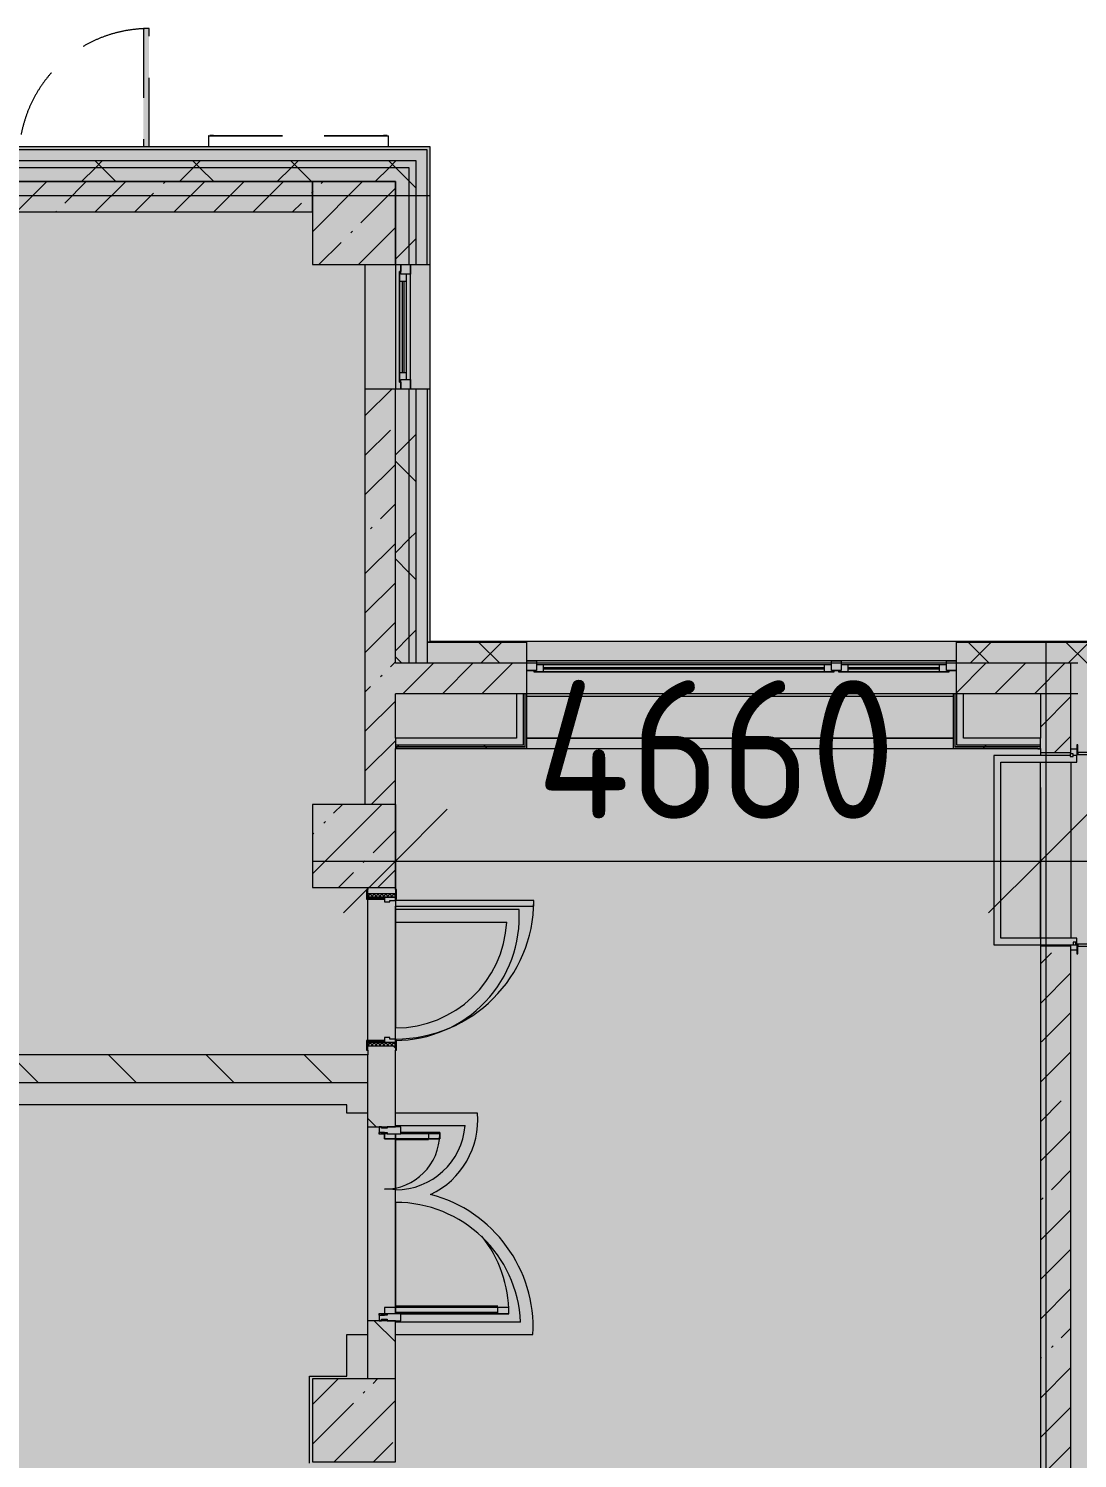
# Model space of a CAD drawing. Header units: millimetres. Extents: x -3245 to 186632, y -8553 to 29000.
# Drawn here: x 90582 to 98159, y 17875 to 28205 of the extents above; entities that cross this region are included whole.
import ezdxf

# ---------------------------------------------------------------- set-up
doc = ezdxf.new("R2010")
doc.units = ezdxf.units.MM
doc.linetypes.add('200_ШТРИХ__ш1_п0_6_', pattern=[800, 500, -300])
for name, color, linetype, lineweight in [('A-ANNO-DIMS', 7, 'Continuous', 9), ('A-ANNO-DIMS-500', 7, 'Continuous', 9), ('A-DETL-MBND-1', 7, '200_ШТРИХ__ш1_п0_6_', 9), ('A-WALL-7', 7, 'Continuous', 5), ('I-WALL-29', 7, 'Continuous', 5), ('S-COLS-2', 7, 'Continuous', 5), ('Оси', 7, 'Continuous', 9)]:
    doc.layers.add(name, color=color, linetype=linetype, lineweight=lineweight)
doc.layers.add('A-DETL-GENF-3', color=7, linetype='Continuous', lineweight=9, true_color=0xc0c0c0, transparency=0.4)
for name, color, linetype, lineweight, true_color in [('A-DETL-GENF-4', 7, 'Continuous', 5, 0xe2e2e2), ('A-DETL-GENF-6', 7, 'Continuous', 5, 0xb7b7b7), ('A-DOOR-2', 7, 'Continuous', 5, 0xaaaaaa), ('A-DOOR-3', 7, 'Continuous', 5, 0xe2e2e2), ('A-DOOR-4', 7, 'Continuous', 5, 0xb7b7b7), ('A-DOOR-FRAM-2', 7, 'Continuous', 5, 0xe2e2e2), ('A-DOOR-FRAM-3', 7, 'Continuous', 5, 0xaaaaaa), ('A-DOOR-FRAM-4', 7, 'Continuous', 5, 0xb7b7b7), ('A-FLOR-1', 7, 'Continuous', 5, 0xb7b7b7), ('A-GLAZ-3', 7, 'Continuous', 5, 0x737373), ('A-GLAZ-CWMG-2', 7, 'Continuous', 5, 0x737373), ('A-WALL-8', 7, 'Continuous', 9, 0x737373), ('A-WALL-9', 7, 'Continuous', 5, 0x737373), ('I-WALL-27', 7, 'Continuous', 5, 0xe7e7e7), ('I-WALL-28', 7, 'Continuous', 9, 0xe7e7e7), ('I-WALL-30', 7, 'Continuous', 5, 0x737373), ('S-COLS-1', 7, 'Continuous', 5, 0x737373)]:
    doc.layers.add(name, color=color, linetype=linetype, lineweight=lineweight, true_color=true_color)
doc.styles.add('ISOCPEUR_4', font='isocpeur.ttf', dxfattribs={"width": 0.9, "height": 1000})
doc.dimstyles.new('ISO-2_0_0_9К_Средний_округл2_1', dxfattribs={"dimscale": 304.8, "dimtxt": 995.981176, "dimasz": 2.46063, "dimexe": 1.968504, "dimexo": 0, "dimgap": 0, "dimtad": 1, "dimdec": 0, "dimrnd": 10, "dimzin": 0, "dimdsep": 46, "dimtxsty": 'ISOCPEUR_4', "dimblk1": 'OBLIQUE', "dimblk2": 'OBLIQUE', "dimsah": 1, "dimcen": 0.09, "dimdle": 1.968504, "dimazin": 0, "dimtfac": 1, "dimtdec": 4, "dimtix": 1, "dimtmove": 0, "dimatfit": 3, "dimfxl": 1, "dimtvp": 1, "dimtolj": 1, "dimtzin": 0, "dimarcsym": 2})
pattern_1 = [(45, (59622.45, 0), (-353.5534, 353.5534), []), (135, (59622.45, 0), (-353.5534, -353.5534), [])]
pattern_2 = [(45, (59622.45, 0), (-285.123, 285.123), []), (45, (59907.57, 0), (-285.123, 285.123), [504.031, -100.806, 16.764, -84.042])]
pattern_3 = [(135, (59622.45, 0), (-353.5534, -353.5534), [])]
pattern_4 = [(45, (59622.45, 0), (-530.33, 530.33), []), (135, (59622.45, 0), (-530.33, -530.33), [])]

# ---------------------------------------------------------------- blocks, each defined once
blk = doc.blocks.new('BSC_Колонна _Прямоугольная - 600х600-V149-2_4_1_птичка')
at = {"layer": 'S-COLS-2'}
h = blk.add_hatch(dxfattribs=at)
h.set_pattern_fill('FP_162', color=256, style=0, pattern_type=2)
h.set_pattern_definition([(45, (-33310, -18150), (-285.123, 285.123), []), (45, (-33024.88, -18150), (-285.123, 285.123), [504.031, -100.806, 16.764, -84.042])])
h.paths.add_polyline_path([(-300, -300), (300, -300), (300, 300), (-300, 300), (-300, 12)])
at = {"layer": 'S-COLS-1'}
for p, q in [((300, 300), (-300, 300)), ((-300, 300), (-300, -300)), ((300, -300), (300, 300)), ((-300, -300), (300, -300))]:
    blk.add_line(p, q, dxfattribs=at)
blk = doc.blocks.new('120_Окно_СКБ_2Ст - 120_Окно_СКБ_2Ст 3100х2500 _мал_створка слева_ 2-22446355-2_4_1_птичка')
at = {"layer": 'A-GLAZ-3'}
for p, q in [((-1550, -127), (-1550, -57)), ((-1550, -57), (-1480, -57)), ((1550, -57), (-1550, -57)), ((-1480, -57), (-1480, -127)), ((650, -87), (-1480, -87)), ((-1480, -87), (-1480, -127)), ((-1430, -137), (-1430, -87)), ((600, -137), (600, -87)), ((650, -127), (650, -57)), ((650, -57), (720, -57)), ((650, -127), (650, -87)), ((720, -57), (720, -127)), ((1480, -87), (720, -87)), ((720, -87), (720, -127)), ((770, -137), (770, -87)), ((1430, -137), (1430, -87)), ((1480, -127), (1480, -57)), ((1480, -57), (1550, -57)), ((1480, -127), (1480, -87)), ((1550, -57), (1550, -127)), ((-1480, -127), (-1550, -127)), ((-1550, -127), (-1500, -127)), ((-1480, -127), (-1500, -127)), ((-1500, -127), (-1500, -137)), ((-1500, -137), (670, -137)), ((670, -137), (-1500, -137)), ((-1430, -107), (600, -107)), ((600, -117), (-1430, -117)), ((720, -127), (650, -127)), ((670, -127), (650, -127)), ((670, -127), (700, -127)), ((670, -137), (670, -127)), ((720, -127), (700, -127)), ((700, -127), (700, -137)), ((700, -137), (1500, -137)), ((1500, -137), (700, -137)), ((770, -107), (1430, -107)), ((1430, -117), (770, -117)), ((1550, -127), (1480, -127)), ((1500, -127), (1480, -127)), ((1500, -127), (1550, -127)), ((1500, -137), (1500, -127))]:
    blk.add_line(p, q, dxfattribs=at)
blk = doc.blocks.new('120_Окно_СКБ_1Ст - 120_Окно_СКБ_1Ст 900х2500_h_-V173-2_4_1_птичка')
at = {"layer": 'A-GLAZ-3'}
for p, q in [((-450, -75), (-450, -5)), ((-450, -5), (-380, -5)), ((450, -5), (-450, -5)), ((-380, -75), (-450, -75)), ((-450, -75), (-400, -75)), ((-380, -75), (-400, -75)), ((-400, -75), (-400, -85)), ((-400, -85), (400, -85)), ((400, -85), (-400, -85)), ((-380, -5), (-380, -75)), ((380, -35), (-380, -35)), ((-380, -35), (-380, -75)), ((-330, -85), (-330, -35)), ((-330, -55), (330, -55)), ((330, -65), (-330, -65)), ((330, -85), (330, -35)), ((380, -75), (380, -5)), ((380, -5), (450, -5)), ((380, -75), (380, -35)), ((450, -75), (380, -75)), ((400, -75), (380, -75)), ((400, -75), (450, -75)), ((400, -85), (400, -75)), ((450, -5), (450, -75))]:
    blk.add_line(p, q, dxfattribs=at)
blk = doc.blocks.new('110_Дверь_СКБ_1Ст_Наружная - ДН-2д_л__ Дверь из подвала ЛК _900 мм в свету_ 3300 фрамуга метал-22954314-2_4_1_птичка')
at = {"layer": 'A-DETL-MBND-1'}
blk.add_hatch(color=256, dxfattribs=at).paths.add_polyline_path([(489.5, 115), (489.5, 970), (449.5, 970), (449.5, 115)])
for p, q in [((489.5, 970), (449.5, 970)), ((449.5, 970), (449.5, 115)), ((489.5, 115), (489.5, 970))]:
    blk.add_line(p, q, dxfattribs=at)
blk.add_arc((489.5, 30), 940, 90, 174.73278, dxfattribs=at)
blk = doc.blocks.new('BSC_Колонна _Прямоугольная - 600х600-V183-2_4_1_птичка')
at = {"layer": 'S-COLS-2'}
h = blk.add_hatch(dxfattribs=at)
h.set_pattern_fill('FP_186', color=256, style=0, pattern_type=2)
h.set_pattern_definition([(45, (-33310, -22300), (-285.123, 285.123), []), (45, (-33024.88, -22300), (-285.123, 285.123), [504.031, -100.806, 16.764, -84.042])])
h.paths.add_polyline_path([(-300, -300), (300, -300), (300, 300), (-300, 300)])
at = {"layer": 'S-COLS-1'}
for p, q in [((300, 300), (-300, 300)), ((-300, 300), (-300, -300)), ((300, -300), (300, 300)), ((-300, -300), (300, -300))]:
    blk.add_line(p, q, dxfattribs=at)
blk = doc.blocks.new('110_Дверь_СКБ_2Ст - Д-1 Лестничная клетка EIS60-V209-2_4_1_птичка')
at = {"layer": 'A-DOOR-3'}
for points in [[(-587.5, 110), (-587.5, 1010), (-637.5, 1010), (-637.5, 110)], [(662.5, 510), (612.5, 510), (612.5, 110), (662.5, 110)], [(712.5, 30), (697.5, 30), (697.5, -110), (712.5, -110)]]:
    blk.add_hatch(color=256, dxfattribs=at).paths.add_polyline_path(points)
h = blk.add_hatch(color=256, dxfattribs=at)
h.paths.add_polyline_path([(712.5, 110), (662.5, 110), (662.5, 60), (652.5, 60), (654.4, 30), (712.5, 30), (712.5, 90.1)])
h.paths.add_polyline_path([(-627.5, 60), (-637.5, 60), (-637.5, 110), (-687.5, 110), (-687.5, 30), (-627.5, 30)])
at = {"layer": 'A-DOOR-FRAM-2'}
for points in [[(-672.5, 110), (-672.5, 118), (-742.5, 118), (-742.5, 110)], [(767.5, 110), (767.5, 118), (697.5, 118), (697.5, 110)], [(-672.5, 30), (-687.5, 30), (-687.5, -110), (-672.5, -110)], [(-672.5, -110), (-742.5, -110), (-742.5, -118), (-672.5, -118)], [(767.5, -118), (767.5, -110), (697.5, -110), (697.5, -118)]]:
    blk.add_hatch(color=256, dxfattribs=at).paths.add_polyline_path(points)
at = {"layer": 'A-DOOR-2'}
for p, q in [((-637.5, 1010), (-637.5, 110)), ((-587.5, 1010), (-637.5, 1010)), ((-587.5, 110), (-587.5, 1010)), ((662.5, 510), (612.5, 510)), ((612.5, 510), (612.5, 110)), ((662.5, 110), (662.5, 510))]:
    blk.add_line(p, q, dxfattribs=at)
for centre, radius, start, end in [((-637.5, 110), 900, 0, 90), ((662.5, 110), 400, 90, 180)]:
    blk.add_arc(centre, radius, start, end, dxfattribs=at)
at = {"layer": 'A-DOOR-4'}
for p, q in [((-637.5, 110), (-587.5, 110)), ((612.5, 110), (662.5, 110))]:
    blk.add_line(p, q, dxfattribs=at)
at = {"layer": 'A-DOOR-FRAM-3'}
for p, q in [((-672.5, 118), (-742.5, 118)), ((-742.5, 118), (-742.5, 110)), ((-672.5, 110), (-672.5, 118)), ((767.5, 118), (697.5, 118)), ((697.5, 118), (697.5, 110)), ((767.5, 110), (767.5, 118))]:
    blk.add_line(p, q, dxfattribs=at)
at = {"layer": 'A-DOOR-FRAM-4'}
for p, q in [((-742.5, 110), (-672.5, 110)), ((-637.5, 110), (-687.5, 110)), ((-687.5, 110), (-687.5, 30)), ((-637.5, 60), (-637.5, 110)), ((662.5, 110), (662.5, 60)), ((712.5, 110), (662.5, 110)), ((697.5, 110), (767.5, 110)), ((712.5, 30), (712.5, 110)), ((-687.5, 30), (-627.5, 30)), ((-672.5, 30), (-687.5, 30)), ((-687.5, 30), (-687.5, -110)), ((-672.5, -110), (-672.5, 30)), ((-627.5, 60), (-637.5, 60)), ((-627.5, 30), (-627.5, 60)), ((662.5, 60), (652.5, 60)), ((652.5, 60), (652.5, 30)), ((652.5, 30), (712.5, 30)), ((712.5, 30), (697.5, 30)), ((697.5, 30), (697.5, -110)), ((712.5, -110), (712.5, 30)), ((-672.5, -110), (-742.5, -110)), ((-742.5, -110), (-742.5, -118)), ((-742.5, -118), (-672.5, -118)), ((-687.5, -110), (-672.5, -110)), ((-672.5, -118), (-672.5, -110)), ((697.5, -110), (712.5, -110)), ((767.5, -110), (697.5, -110)), ((697.5, -110), (697.5, -118)), ((697.5, -118), (767.5, -118)), ((767.5, -118), (767.5, -110))]:
    blk.add_line(p, q, dxfattribs=at)
blk = doc.blocks.new('Указатель_Домовой_Квартальный_По грани - Указатель одинарный-23221565-2_4_1_птичка')
at = {"layer": 'A-DETL-MBND-1'}
for p, q in [((32260, 27430), (32260, 27350)), ((32261, 27430), (32260, 27430)), ((32260, 27430), (32295, 27430)), ((32270, 27432), (32270, 27430)), ((32295, 27432), (32270, 27432)), ((32270, 27432), (32295, 27432)), ((32295, 27432), (32275, 27432)), ((32275, 27432), (32295, 27432)), ((32295, 27432), (33525, 27432)), ((32295, 27430), (33525, 27430)), ((33525, 27432), (33545, 27432)), ((33545, 27432), (33525, 27432)), ((33525, 27432), (33550, 27432)), ((33550, 27432), (33525, 27432)), ((33525, 27430), (33560, 27430)), ((33550, 27430), (33550, 27432)), ((33560, 27430), (33559, 27430)), ((33560, 27350), (33560, 27430))]:
    blk.add_line(p, q, dxfattribs=at)
blk = doc.blocks.new('110_Дверь_СКБ_1Ст_Внутренняя1 - Д-4б _огнестойкая EI 30_-32701367-2_4_1_птичка')
at = {"layer": 'A-DOOR-2'}
h = blk.add_hatch(dxfattribs=at)
h.set_pattern_fill('FP_15', color=256, style=0, pattern_type=2)
h.set_pattern_definition([(135, (1751.41, 164.685), (-14.14214, -14.14214), []), (225, (1751.41, 164.685), (14.14214, -14.14214), [])])
h.paths.add_polyline_path([(562.5, 100), (537.5, 100), (537.5, -100), (562.5, -100)])
at = {"layer": 'A-DOOR-3'}
h = blk.add_hatch(color=256, dxfattribs=at)
h.paths.add_polyline_path([(537.5, 100), (512.5, 100), (512.5, 60), (502.5, 60), (502.5, 20), (537.5, 20)])
h.paths.add_polyline_path([(-477.5, 60), (-487.5, 60), (-487.5, 100), (-512.5, 100), (-512.5, 20), (-477.5, 20)])
at = {"layer": 'A-DOOR-FRAM-2'}
for points in [[(-447.5, 739.6), (-447.5, 1100), (-487.5, 1100), (-487.5, 100), (-447.5, 100), (-447.5, 592.5)], [(-497.5, 100), (-497.5, 108), (-567.5, 108), (-567.5, 100)], [(592.5, 108), (522.5, 108), (522.5, 100), (592.5, 100)], [(-497.5, 20), (-512.5, 20), (-512.5, -100), (-497.5, -100)], [(537.5, 20), (522.5, 20), (522.5, -100), (537.5, -100)], [(-497.5, -108), (-497.5, -100), (-567.5, -100), (-567.5, -108)], [(592.5, -100), (522.5, -100), (522.5, -108), (592.5, -108)]]:
    blk.add_hatch(color=256, dxfattribs=at).paths.add_polyline_path(points)
at = {"layer": 'A-DOOR-FRAM-3'}
h = blk.add_hatch(dxfattribs=at)
h.set_pattern_fill('FP_16', color=256, style=0, pattern_type=2)
h.set_pattern_definition([(45, (-371.384, 164.685), (-14.1421, 14.1421), []), (135, (-371.384, 164.685), (-14.1421, -14.1421), [])])
h.paths.add_polyline_path([(-512.5, 100), (-537.5, 100), (-537.5, -100), (-512.5, -100)])
at = {"layer": 'A-DOOR-4'}
for p, q in [((-487.5, 1100), (-487.5, 100)), ((-447.5, 1100), (-487.5, 1100)), ((-447.5, 100), (-447.5, 1100)), ((-487.5, 100), (-447.5, 100))]:
    blk.add_line(p, q, dxfattribs=at)
blk.add_arc((-487.5, 100), 1000, 360, 90, dxfattribs=at)
at = {"layer": 'A-DOOR-FRAM-4'}
for p, q in [((-497.5, 108), (-567.5, 108)), ((-567.5, 108), (-567.5, 100)), ((-497.5, 100), (-497.5, 108)), ((592.5, 108), (522.5, 108)), ((522.5, 108), (522.5, 100)), ((592.5, 100), (592.5, 108)), ((-567.5, 100), (-497.5, 100)), ((-512.5, 100), (-537.5, 100)), ((-537.5, 100), (-537.5, -100)), ((-487.5, 100), (-512.5, 100)), ((-512.5, 100), (-512.5, 20)), ((-512.5, -100), (-512.5, 100)), ((-497.5, 100), (-512.5, 100)), ((-512.5, 100), (-512.5, 99)), ((-512.5, 99), (-497.5, 99)), ((-512.5, 20), (-477.5, 20)), ((-497.5, 20), (-512.5, 20)), ((-512.5, 20), (-512.5, -100)), ((-497.5, 99), (-497.5, 100)), ((-497.5, -100), (-497.5, 20)), ((-487.5, 60), (-487.5, 100)), ((-477.5, 60), (-487.5, 60)), ((-477.5, 20), (-477.5, 60)), ((512.5, 60), (502.5, 60)), ((502.5, 60), (502.5, 20)), ((502.5, 20), (537.5, 20)), ((512.5, 100), (512.5, 60)), ((537.5, 100), (512.5, 100)), ((537.5, 100), (522.5, 100)), ((522.5, 100), (522.5, 99)), ((522.5, 100), (592.5, 100)), ((522.5, 99), (537.5, 99)), ((537.5, 20), (522.5, 20)), ((522.5, 20), (522.5, -100)), ((537.5, 20), (537.5, 100)), ((562.5, 100), (537.5, 100)), ((537.5, 100), (537.5, -100)), ((537.5, 99), (537.5, 100)), ((537.5, -100), (537.5, 20)), ((562.5, -100), (562.5, 100)), ((-497.5, -100), (-567.5, -100)), ((-567.5, -100), (-567.5, -108)), ((-537.5, -100), (-512.5, -100)), ((-512.5, -100), (-497.5, -100)), ((-497.5, -108), (-497.5, -100)), ((522.5, -100), (537.5, -100)), ((592.5, -100), (522.5, -100)), ((522.5, -100), (522.5, -108)), ((537.5, -100), (562.5, -100)), ((592.5, -108), (592.5, -100)), ((-567.5, -108), (-497.5, -108)), ((522.5, -108), (592.5, -108))]:
    blk.add_line(p, q, dxfattribs=at)
blk = doc.blocks.new('Прямоугольный импост - Импост структурный с накладкой - 160мм Темный-32479175-2_4_1_птичка')
at = {"layer": 'A-GLAZ-CWMG-2'}
for p, q in [((-50, 40), (-50, 140)), ((-50, 140), (0, 140)), ((0, 140), (0, 40)), ((-40, 40), (-50, 40)), ((-50, -17), (-50, 0)), ((-50, 0), (-40, 0)), ((-40, 0), (-40, 40)), ((-10, 40), (-10, 0)), ((0, 40), (-10, 40)), ((-10, 0), (0, 0)), ((0, 0), (0, -17)), ((0, -17), (-50, -17))]:
    blk.add_line(p, q, dxfattribs=at)
blk = doc.blocks.new('Дверь_Витражная_остекление_ - Д-39_л_ Актовый-V264-2_4_1_птичка')
at = {"layer": 'A-DETL-GENF-4'}
for points in [[(650, 593), (650, 920), (605, 920), (605, 20), (650, 20), (650, 140)], [(-615, 40), (-615, 420), (-660, 420), (-660, 140), (-650, 140), (-650, 40), (-660, 40), (-660, 20), (-615, 20)]]:
    blk.add_hatch(color=256, dxfattribs=at).paths.add_polyline_path(points)
at = {"layer": 'A-DETL-GENF-6'}
for p, q in [((596, 840), (596, 100)), ((650, 920), (605, 920)), ((605, 920), (605, 20)), ((650, 920), (605, 920)), ((605, 920), (605, 20)), ((650, 840), (605, 840)), ((640, 840), (640, 100)), ((650, 920), (650, 140)), ((650, 140), (650, 920)), ((-660, 420), (-615, 420)), ((-660, 420), (-660, 140)), ((-615, 420), (-660, 420)), ((-660, 420), (-660, 140)), ((-615, 420), (-615, 20)), ((-615, 20), (-615, 420)), ((-660, 340), (-615, 340)), ((-650, 340), (-650, 140)), ((-606, 340), (-606, 100)), ((-650, 100), (-615, 100)), ((-615, 20), (-650, 20)), ((-650, 20), (-615, 20)), ((650, 100), (605, 100)), ((605, 20), (650, 20)), ((605, 20), (650, 20)), ((650, 40), (650, 20)), ((650, 20), (650, 40))]:
    blk.add_line(p, q, dxfattribs=at)
at = {"layer": 'A-DOOR-4'}
for p, q in [((650, 920), (650, 140)), ((-650, 420), (-650, 140)), ((-650, 20), (-660, 20)), ((-660, 20), (-660, -20)), ((-650, 40), (-650, 20)), ((-650, -20), (-650, 20)), ((650, 40), (650, 20)), ((660, 20), (650, 20)), ((650, 20), (650, -20)), ((660, -20), (660, 20)), ((-660, -20), (-650, -20)), ((650, -20), (660, -20))]:
    blk.add_line(p, q, dxfattribs=at)
for centre, radius, start, end in [((650, 20), 900, 90, 128.5974), ((-650, 20), 400, 360, 90), ((650, 20), 900, 174.8223, 180)]:
    blk.add_arc(centre, radius, start, end, dxfattribs=at)
blk = doc.blocks.new('Прямоугольный импост - Импост структурный с накладкой - 160мм Темный-32479277-2_4_1_птичка')
at = {"layer": 'A-GLAZ-CWMG-2'}
for p, q in [((0, 140), (-50, 140)), ((-50, 140), (-50, 40)), ((0, 40), (0, 140)), ((-50, 40), (-40, 40)), ((-40, 0), (-50, 0)), ((-50, 0), (-50, -17)), ((-40, 40), (-40, 0)), ((-10, 0), (-10, 40)), ((-10, 40), (0, 40)), ((0, 0), (-10, 0)), ((0, -17), (0, 0)), ((-50, -17), (0, -17))]:
    blk.add_line(p, q, dxfattribs=at)
blk = doc.blocks.new('Зашивка приборов отопления22 - Зашивка приборов отопления-33321747-2_4_1_птичка')
at = {"layer": 'A-WALL-9'}
for p, q in [((37288, 26888), (34188, 26888)), ((34188, 26567), (37268, 26567)), ((37268, 26567), (34188, 26567)), ((34188, 26492), (37268, 26492))]:
    blk.add_line(p, q, dxfattribs=at)
blk = doc.blocks.new('DIMBLOCK30-2_4_1_птичка')
at = {"layer": 'A-ANNO-DIMS-500'}
for p, q in [((97892, 22721), (97892, 21591)), ((97892, 22191), (97892, 22721)), ((93232, 22600), (93232, 21591)), ((93232, 22191), (93232, 22600)), ((92632, 22191), (98492, 22191))]:
    blk.add_line(p, q, dxfattribs=at)
at = {"layer": 'A-ANNO-DIMS-500', "lineweight": 20}
for p, q in [((93232, 22191), (93607, 22566)), ((97892, 22191), (98267, 22566)), ((93232, 22191), (92857, 21816)), ((97892, 22191), (97517, 21816))]:
    blk.add_line(p, q, dxfattribs=at)
at = {"layer": 'A-ANNO-DIMS-500', "color": 0, "insert": (94250, 23497), "char_height": 1000, "width": 3148.83, "attachment_point": 1, "line_spacing_factor": 1.149209, "style": 'ISOCPEUR_4'}
blk.add_mtext('4660', dxfattribs=at)
blk = doc.blocks.new('_Oblique')
at = {"color": 0, "linetype": 'ByBlock', "lineweight": -2}
blk.add_line((-0.5, -0.5), (0.5, 0.5), dxfattribs=at)

msp = doc.modelspace()

# ---------------------------------------------------------------- hatches: boundary and pattern name
at = {"layer": 'A-DETL-GENF-3'}
msp.add_hatch(color=256, dxfattribs=at).paths.add_polyline_path([(92797.5, -280), (98382.4, -280), (98382.4, 23777.7), (93482.4, 23777.7), (93482.4, 27350), (63474.4, 27350), (63474.4, 15358), (59354.4, 15358), (59354.4, -280), (91870, -280)])
at = {"layer": 'A-WALL-7'}
h = msp.add_hatch(dxfattribs=at)
h.set_pattern_fill('FP_123', color=256, style=0, pattern_type=2)
h.set_pattern_definition(pattern_1)
h.paths.add_polyline_path([(93332.4, 27200), (93332.4, 27250), (79232.7, 27250), (79232.7, 27200), (93261.2, 27200)])
h.paths.add_polyline_path([(75632.7, 27200), (76532.7, 27200), (76532.7, 27250), (75632.7, 27250)])
h.paths.add_polyline_path([(74247.1, 27200), (74732.7, 27200), (74732.7, 27250), (73311.4, 27250), (73311.4, 27200), (73319.6, 27200)])
h.paths.add_polyline_path([(77432.7, 27200), (78332.7, 27200), (78332.7, 27250), (77432.7, 27250)])
h = msp.add_hatch(dxfattribs=at)
h.set_pattern_fill('FP_123', color=256, style=0, pattern_type=2)
h.set_pattern_definition(pattern_1)
h.paths.add_polyline_path([(92797.5, 27100), (93232.4, 27100), (93232.4, 27200), (79232.7, 27200), (79232.7, 27100), (91870, 27100)])
h.paths.add_polyline_path([(73932.4, 27100), (74732.7, 27100), (74732.7, 27200), (73311.4, 27200), (73311.4, 27100), (73332.4, 27100)])
h.paths.add_polyline_path([(75632.7, 27100), (76532.7, 27100), (76532.7, 27200), (75632.7, 27200)])
h.paths.add_polyline_path([(77732.7, 27100), (78332.7, 27100), (78332.7, 27200), (77432.7, 27200), (77432.7, 27100)])
h = msp.add_hatch(dxfattribs=at)
h.set_pattern_fill('FP_123', color=256, style=0, pattern_type=2)
h.set_pattern_definition(pattern_1)
h.paths.add_polyline_path([(93332.4, 23620), (93332.4, 25600), (93232.4, 25600), (93232.4, 23620), (93261.2, 23620)])
h.paths.add_polyline_path([(93232.4, 26500), (93332.4, 26500), (93332.4, 27200), (93232.4, 27200), (93232.4, 26839.2)])
h = msp.add_hatch(dxfattribs=at)
h.set_pattern_fill('FP_123', color=256, style=0, pattern_type=2)
h.set_pattern_definition(pattern_1)
h.paths.add_polyline_path([(93382.4, 23620), (93382.4, 25600), (93332.4, 25600), (93332.4, 23620)])
h.paths.add_polyline_path([(93332.4, 26500), (93382.4, 26500), (93382.4, 27250), (93332.4, 27250), (93332.4, 26839.2)])
h = msp.add_hatch(dxfattribs=at)
h.set_pattern_fill('FP_123', color=256, style=0, pattern_type=2)
h.set_pattern_definition(pattern_1)
h.paths.add_polyline_path([(93514.6, 23620), (94182.4, 23620), (94182.4, 23770), (93462.4, 23770), (93462.4, 23620), (93482.4, 23620)])
h.paths.add_polyline_path([(98382.4, 23620), (98382.4, 23770), (97282.4, 23770), (97282.4, 23620), (98362.6, 23620)])
at = {"layer": 'I-WALL-27'}
msp.add_hatch(color=256, dxfattribs=at).paths.add_polyline_path([(94157.4, 23079), (94157.4, 23400), (94107.4, 23400), (94107.4, 23079)])
at = {"layer": 'I-WALL-28'}
for points in [[(97287.4, 23029), (97337.4, 23029), (97337.4, 23399), (97287.4, 23399), (97287.4, 23368.5)], [(94157.4, 23029), (94157.4, 23079), (93232.4, 23079), (93232.4, 23029), (93725, 23029)], [(97337.4, 23029), (97892.4, 23029), (97892.4, 23079), (97337.4, 23079)]]:
    msp.add_hatch(color=256, dxfattribs=at).paths.add_polyline_path(points)
at = {"layer": 'I-WALL-29'}
h = msp.add_hatch(dxfattribs=at)
h.set_pattern_fill('FP_131', color=256, style=0, pattern_type=2)
h.set_pattern_definition(pattern_2)
h.paths.add_polyline_path([(92632.4, 26880), (92632.4, 27100), (90232.4, 27100), (90232.4, 26880), (91870, 26880)])
h.paths.add_polyline_path([(89632.4, 26880), (89632.4, 27100), (86032.4, 27100), (86032.4, 26880)])
h.paths.add_polyline_path([(85432.4, 26880), (85432.4, 27100), (82132.4, 27100), (82132.4, 26880), (82594.8, 26880)])
h = msp.add_hatch(dxfattribs=at)
h.set_pattern_fill('FP_131', color=256, style=0, pattern_type=2)
h.set_pattern_definition(pattern_2)
h.paths.add_polyline_path([(93232.4, 22600), (93232.4, 25600), (93012.4, 25600), (93012.4, 22600)])
h = msp.add_hatch(dxfattribs=at)
h.set_pattern_fill('FP_131', color=256, style=0, pattern_type=2)
h.set_pattern_definition(pattern_2)
h.paths.add_polyline_path([(93725, 23400), (94182.4, 23400), (94182.4, 23620), (93232.4, 23620), (93232.4, 23400), (93559.4, 23400)])
h.paths.add_polyline_path([(97435.1, 23400), (98112.4, 23400), (98112.4, 23620), (97282.4, 23620), (97282.4, 23400)])
h = msp.add_hatch(dxfattribs=at)
h.set_pattern_fill('FP_131', color=256, style=0, pattern_type=2)
h.set_pattern_definition(pattern_2)
h.paths.add_polyline_path([(97892.4, 11200), (98112.4, 11200), (98112.4, 12125), (97892.4, 12125), (97892.4, 11221)])
h.paths.add_polyline_path([(98112.4, 13525), (98112.4, 21575), (97892.4, 21575), (97892.4, 13525)])
h.paths.add_polyline_path([(98112.4, 22975), (98112.4, 23400), (97892.4, 23400), (97892.4, 22975)])
h = msp.add_hatch(dxfattribs=at)
h.set_pattern_fill('FP_227', color=256, style=0, pattern_type=2)
h.set_pattern_definition(pattern_4)
h.paths.add_polyline_path([(94169.9, 23016.5), (94169.9, 23029), (93232.4, 23029), (93232.4, 23016.5), (93725, 23016.5)])
h = msp.add_hatch(dxfattribs=at)
h.set_pattern_fill('FP_227', color=256, style=0, pattern_type=2)
h.set_pattern_definition(pattern_4)
h.paths.add_polyline_path([(94182.4, 23004), (94182.4, 23016.5), (93232.4, 23016.5), (93232.4, 23004), (93725, 23004)])
h = msp.add_hatch(dxfattribs=at)
h.set_pattern_fill('FP_227', color=256, style=0, pattern_type=2)
h.set_pattern_definition(pattern_4)
h.paths.add_polyline_path([(97274.9, 23004), (97892.4, 23004), (97892.4, 23016.5), (97274.9, 23016.5)])
h = msp.add_hatch(dxfattribs=at)
h.set_pattern_fill('FP_227', color=256, style=0, pattern_type=2)
h.set_pattern_definition(pattern_4)
h.paths.add_polyline_path([(97435.1, 23016.5), (97892.4, 23016.5), (97892.4, 23029), (97287.4, 23029), (97287.4, 23016.5), (97337.4, 23016.5)])
h = msp.add_hatch(dxfattribs=at)
h.set_pattern_fill('FP_134', color=256, style=0, pattern_type=2)
h.set_pattern_definition(pattern_3)
h.paths.add_polyline_path([(93232.4, 20790), (93232.4, 20855), (93032.4, 20855), (93032.4, 20790)])
h.paths.add_polyline_path([(93032.4, 21955), (93232.4, 21955), (93232.4, 22000), (93032.4, 22000), (93032.4, 21985)])
h = msp.add_hatch(dxfattribs=at)
h.set_pattern_fill('FP_134', color=256, style=0, pattern_type=2)
h.set_pattern_definition(pattern_3)
h.paths.add_polyline_path([(93032.4, 20590), (93032.4, 20790), (90232.4, 20790), (90232.4, 20590), (91870, 20590)])
h = msp.add_hatch(dxfattribs=at)
h.set_pattern_fill('FP_134', color=256, style=0, pattern_type=2)
h.set_pattern_definition(pattern_3)
h.paths.add_polyline_path([(93032.4, 18450), (93232.4, 18450), (93232.4, 18870), (93032.4, 18870)])
h.paths.add_polyline_path([(93232.4, 20270), (93232.4, 20790), (93032.4, 20790), (93032.4, 20270)])
at = {"layer": 'S-COLS-2'}
h = msp.add_hatch(dxfattribs=at)
h.set_pattern_fill('FP_131', color=256, style=0, pattern_type=2)
h.set_pattern_definition(pattern_2)
h.paths.add_polyline_path([(93232.4, 26500), (93232.4, 27100), (92632.4, 27100), (92632.4, 26500), (92797.5, 26500)])

# ---------------------------------------------------------------- linework, layer by layer
at = {"layer": 'A-DETL-MBND-1'}
msp.add_line((98162.4, 23619.7), (98112.4, 23619.7), dxfattribs=at)
at = {"layer": 'A-FLOR-1'}
for p, q in [((97262.4, 23380), (94182.4, 23380)), ((98162.4, 23400), (98112.4, 23400)), ((94182.4, 23079), (97262.4, 23079)), ((94183.4, 23003), (93232.4, 23003)), ((97872.4, 23003), (97262.4, 23003)), ((98107.4, 22954.3), (97555.8, 22954.3)), ((97555.8, 22954.3), (97555.8, 21584.5)), ((97872.4, 23000), (97872.4, 23003)), ((97892.4, 23000), (97872.4, 23000)), ((98154.4, 23000), (98112.4, 23000)), ((98155.8, 22954.3), (98127.4, 22954.3)), ((98155.8, 22904.3), (98155.8, 22954.3)), ((97605.8, 21634.5), (97605.8, 22904.3)), ((97605.8, 22904.3), (98155.8, 22904.3)), ((93232.4, 21865), (93232.4, 21840)), ((93232.4, 20905), (93232.4, 21865)), ((94126.1, 21840), (93232.4, 21840)), ((93232.4, 21750), (93232.4, 20985)), ((93232.4, 21750), (94036.5, 21750)), ((98155.8, 21634.5), (97605.8, 21634.5)), ((98155.8, 21590), (98155.8, 21634.5)), ((97555.8, 21584.5), (98154.4, 21584.5)), ((98111.8, 21550), (98154.4, 21550)), ((92882.4, 20429), (90232.4, 20429)), ((92882.4, 20370), (92882.4, 20429)), ((93032.4, 20370), (92882.4, 20370)), ((93825.3, 20370), (93232.4, 20370)), ((93232.4, 20280), (93735.9, 20280)), ((93232.4, 20220), (93232.4, 19815)), ((93232.4, 18920), (93232.4, 20220)), ((93232.4, 19725), (93232.4, 18920)), ((94136.6, 18860), (93232.4, 18860)), ((92882.4, 18470), (92882.4, 18770)), ((92882.4, 18770), (93032.4, 18770)), ((93232.4, 18770), (94226.2, 18770)), ((92612.4, 17840), (92612.4, 18470)), ((92612.4, 18470), (92882.4, 18470))]:
    msp.add_line(p, q, dxfattribs=at)
for centre, radius, start, end in [((93232.4, 21790), 895, 270, 3.20255), ((93232.4, 21790), 805, 270, 357.15183), ((93232.4, 20320), 595, 295.28402, 4.82046), ((93232.4, 20320), 505, 270, 355.45696), ((93232.4, 18820), 995, 357.1196, 75.20242), ((93232.4, 18820), 905, 2.53324, 90)]:
    msp.add_arc(centre, radius, start, end, dxfattribs=at)
at = {"layer": 'A-WALL-7'}
msp.add_line((101532.4, 23778), (93482.4, 23778), dxfattribs=at)
at = {"layer": 'A-WALL-8'}
for p, q in [((93462.4, 27330), (79232.7, 27330)), ((93462.4, 26500), (93462.4, 27330)), ((93382.4, 27250), (79232.7, 27250)), ((93332.4, 27200), (79232.7, 27200)), ((93332.4, 26500), (93332.4, 27200)), ((93382.4, 26500), (93382.4, 27250)), ((92632.4, 27100), (90232.4, 27100)), ((93232.4, 23620), (93232.4, 25600)), ((93332.4, 23620), (93332.4, 25600)), ((93382.4, 23620), (93382.4, 25600)), ((93462.4, 25600), (93462.4, 23620)), ((93482.4, 23770), (93462.4, 23770)), ((93482.4, 23773), (93465.6, 23773)), ((93482.4, 23778), (93482.4, 23773)), ((94182.4, 23773), (93483.4, 23773)), ((94182.4, 23770), (93484, 23770)), ((99427.4, 23773), (97282.4, 23773)), ((99424.4, 23770), (97282.4, 23770)), ((94182.4, 23620), (93482.4, 23620)), ((98112.4, 23620), (97282.4, 23620)), ((94157.4, 23029), (94157.4, 23400)), ((94169.9, 23016.5), (94169.9, 23400)), ((97274.9, 23016.5), (97274.9, 23399)), ((97287.4, 23029), (97287.4, 23399)), ((93232.4, 23079), (93232.4, 23004)), ((97892.4, 23004), (97892.4, 23079)), ((94157.4, 23029), (93232.4, 23029)), ((94169.9, 23016.5), (93232.4, 23016.5)), ((97892.4, 23016.5), (97274.9, 23016.5)), ((97892.4, 23029), (97287.4, 23029))]:
    msp.add_line(p, q, dxfattribs=at)
at = {"layer": 'A-WALL-9'}
for p, q in [((93482.4, 27350), (79232.7, 27350)), ((93482.4, 23778), (93482.4, 27350)), ((90232.4, 27100), (93232.4, 27100)), ((93232.4, 27100), (93232.4, 25600)), ((93232.4, 26500), (93482.4, 26500)), ((93482.4, 25600), (93232.4, 25600)), ((94182.4, 23620), (94182.4, 23777.7)), ((97282.4, 23777.7), (97282.4, 23620)), ((98162.4, 23620), (93462.4, 23620)), ((98107.4, 22965), (98107.4, 22945)), ((98127.4, 22965), (98107.4, 22965)), ((98107.4, 22945), (98127.4, 22945)), ((98127.4, 22945), (98127.4, 22965)), ((98147.4, 21605), (98127.4, 21605)), ((98127.4, 21605), (98127.4, 21585)), ((98147.4, 21585), (98147.4, 21605)), ((98127.4, 21585), (98147.4, 21585))]:
    msp.add_line(p, q, dxfattribs=at)
at = {"layer": 'I-WALL-30'}
for p, q in [((92632.4, 26880), (92632.4, 27100)), ((90432.4, 26880), (92632.4, 26880)), ((93012.4, 26500), (93012.4, 22600)), ((93232.4, 25600), (93012.4, 25600)), ((93462.4, 23620), (93232.4, 23620)), ((94182.4, 23400), (94182.4, 23620)), ((97282.4, 23620), (97282.4, 23400)), ((98112.4, 22965), (98112.4, 23620)), ((93232.4, 23079), (93232.4, 23400)), ((98112.4, 23400), (93232.4, 23400)), ((94107.4, 23400), (94107.4, 23079)), ((94182.4, 23004), (94182.4, 23400)), ((97262.4, 23399), (97262.4, 23004)), ((97337.4, 23399), (97262.4, 23399)), ((97337.4, 23079), (97337.4, 23399)), ((97892.4, 23400), (97892.4, 23079)), ((94107.4, 23079), (93232.4, 23079)), ((97892.4, 23079), (97337.4, 23079)), ((93232.4, 22600), (93232.4, 23004)), ((93232.4, 23004), (94182.4, 23004)), ((97262.4, 23004), (97892.4, 23004)), ((97892.4, 23004), (97892.4, 22954.3)), ((97892.4, 22975), (98112.4, 22975)), ((97892.4, 21634.5), (97892.4, 22904.3)), ((98112.4, 22904.3), (98112.4, 21634.5)), ((93032.4, 22000), (93032.4, 21985)), ((93032.4, 20895), (93032.4, 21915)), ((93232.4, 21985), (93232.4, 22000)), ((97892.4, 21584.5), (97892.4, 13518)), ((98112.4, 21575), (97892.4, 21575)), ((98112.4, 11200), (98112.4, 21584.5)), ((93032.4, 20790), (90432.4, 20790)), ((93032.4, 20825), (93032.4, 20790)), ((93032.4, 18450), (93032.4, 20790)), ((93232.4, 20790), (93232.4, 20825)), ((93232.4, 20270), (93232.4, 20790)), ((90232.4, 20590), (93032.4, 20590)), ((93032.4, 20270), (93232.4, 20270)), ((93232.4, 18870), (93032.4, 18870)), ((93232.4, 18450), (93232.4, 18870))]:
    msp.add_line(p, q, dxfattribs=at)
at = {"layer": 'S-COLS-1'}
for p, q in [((93232.4, 27100), (92632.4, 27100)), ((92632.4, 27100), (92632.4, 26500)), ((93232.4, 26500), (93232.4, 27100)), ((92632.4, 26500), (93232.4, 26500))]:
    msp.add_line(p, q, dxfattribs=at)
at = {"layer": 'Оси'}
for p, q in [((80982.4, 27000), (93482.4, 27000)), ((97932.4, 11277.7), (97932.4, 23777.7))]:
    msp.add_line(p, q, dxfattribs=at)

# ---------------------------------------------------------------- block references
at = {"layer": 'A-DETL-MBND-1'}
for name, p in [('110_Дверь_СКБ_1Ст_Наружная - ДН-2д_л__ Дверь из подвала ЛК _900 мм в свету_ 3300 фрамуга метал-22954314-2_4_1_птичка', (90962.9, 27235)), ('Указатель_Домовой_Квартальный_По грани - Указатель одинарный-23221565-2_4_1_птичка', (59622.4, 0))]:
    msp.add_blockref(name, p, dxfattribs=at)
at = {"layer": 'A-DOOR-4'}
for name, p, rotation in [('110_Дверь_СКБ_2Ст - Д-1 Лестничная клетка EIS60-V209-2_4_1_птичка', (98272.4, 22287.5), 269.9999999999999), ('110_Дверь_СКБ_1Ст_Внутренняя1 - Д-4б _огнестойкая EI 30_-32701367-2_4_1_птичка', (93132.4, 21417.5), 270), ('Дверь_Витражная_остекление_ - Д-39_л_ Актовый-V264-2_4_1_птичка', (93132.4, 19570), 269.9999999999996)]:
    msp.add_blockref(name, p, dxfattribs=dict(at, rotation=rotation))
at = {"layer": 'A-GLAZ-3', "rotation": 269.9999999999999}
msp.add_blockref('120_Окно_СКБ_1Ст - 120_Окно_СКБ_1Ст 900х2500_h_-V173-2_4_1_птичка', (93347.4, 26050), dxfattribs=at)
at = {"layer": 'A-GLAZ-3'}
msp.add_blockref('120_Окно_СКБ_2Ст - 120_Окно_СКБ_2Ст 3100х2500 _мал_створка слева_ 2-22446355-2_4_1_птичка', (95732.4, 23695), dxfattribs=at)
at = {"layer": 'A-GLAZ-CWMG-2', "extrusion": (0, 0, -1), "rotation": 90.00000000000041}
msp.add_blockref('Прямоугольный импост - Импост структурный с накладкой - 160мм Темный-32479175-2_4_1_птичка', (-93132.4, 20270), dxfattribs=at)
at = {"layer": 'A-GLAZ-CWMG-2', "rotation": 269.9999999999996}
msp.add_blockref('Прямоугольный импост - Импост структурный с накладкой - 160мм Темный-32479277-2_4_1_птичка', (93132.4, 18870), dxfattribs=at)
at = {"layer": 'A-WALL-9'}
msp.add_blockref('Зашивка приборов отопления22 - Зашивка приборов отопления-33321747-2_4_1_птичка', (59994.7, -3488.4), dxfattribs=at)
at = {"layer": 'S-COLS-1'}
for name, p in [('BSC_Колонна _Прямоугольная - 600х600-V183-2_4_1_птичка', (92932.4, 22300)), ('BSC_Колонна _Прямоугольная - 600х600-V149-2_4_1_птичка', (92932.4, 18150))]:
    msp.add_blockref(name, p, dxfattribs=at)

# ---------------------------------------------------------------- dimensions: what is measured, and where the dimension line sits
at = {"layer": 'A-ANNO-DIMS'}
dim = msp.add_linear_dim(base=(97892.4, 22191), p1=(93232.4, 22600), p2=(97892.4, 22721.3), dimstyle='ISO-2_0_0_9К_Средний_округл2_1', override={"dimpost": '<>', "dimfxl": 4661.578965}, dxfattribs=at)
dim.commit()
dim.dimension.update_dxf_attribs({"geometry": 'DIMBLOCK30-2_4_1_птичка', "text_midpoint": (95562.4, 22691)})

doc.saveas('drawing.dxf')
